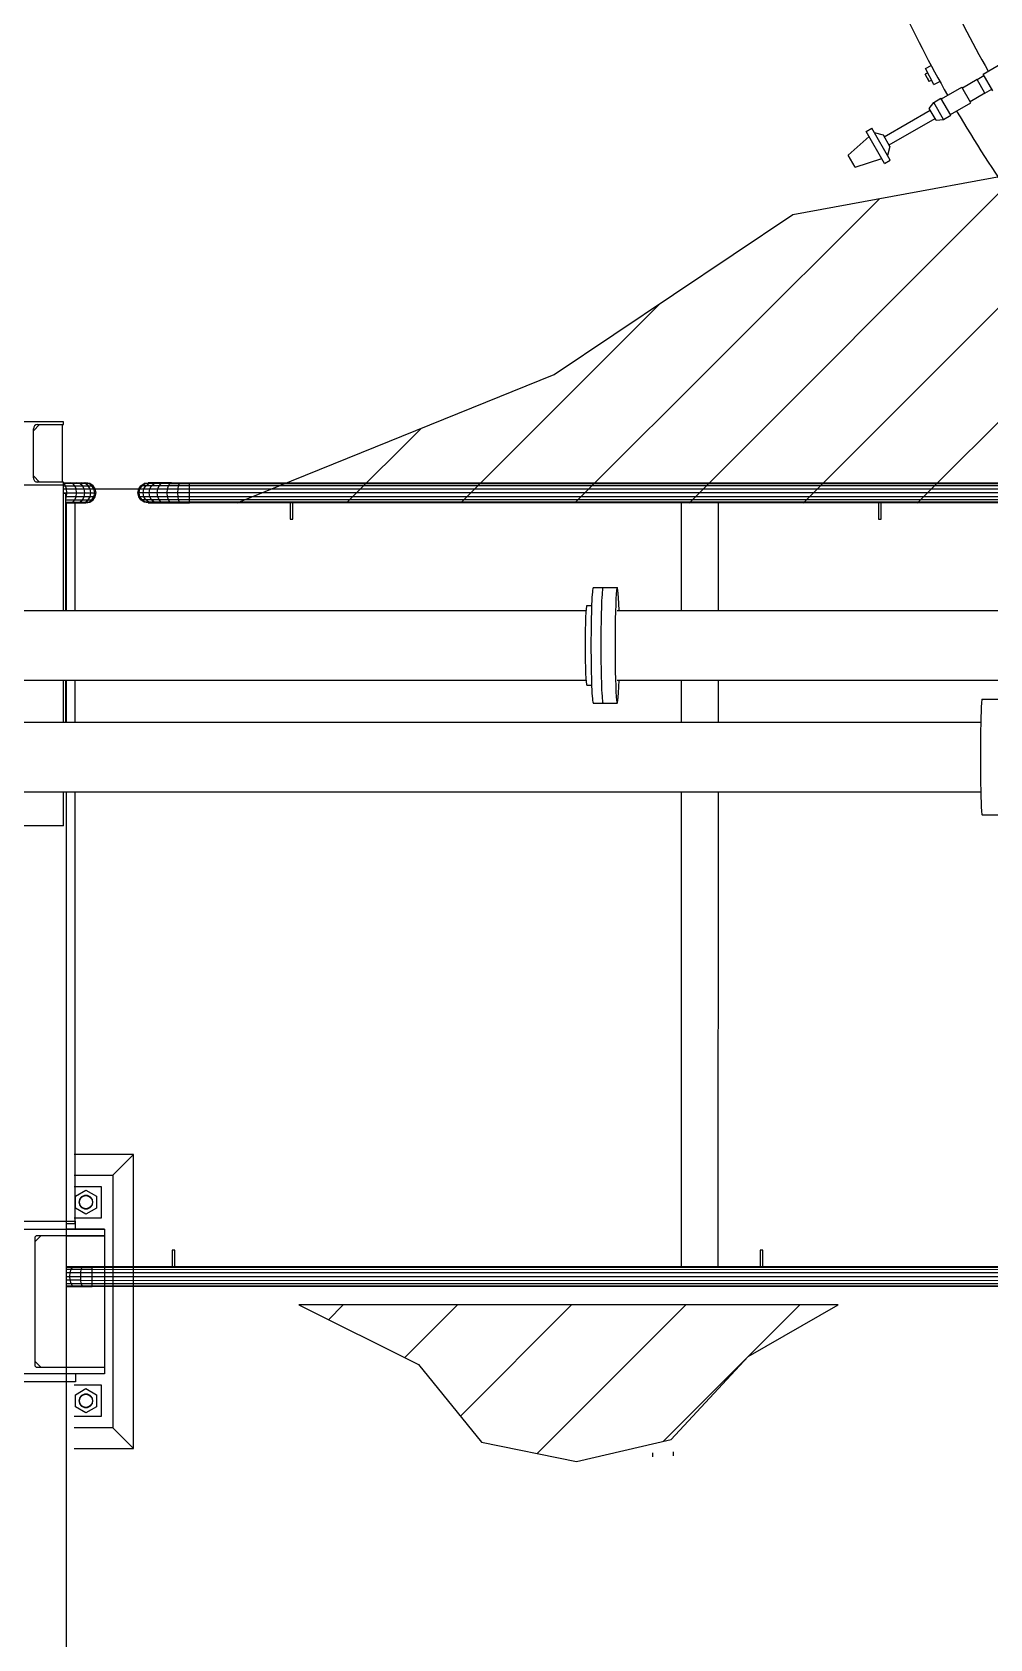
# Model space of a CAD drawing. Header units: metres. Extents: x 0 to 63075, y 0 to 44550.
# Drawn here: x 54617 to 54965, y 39572 to 40156 of the extents above; entities that cross this region are included whole.
import ezdxf

# ---------------------------------------------------------------- set-up
doc = ezdxf.new("R2010")
doc.units = ezdxf.units.M
doc.header["$LTSCALE"] = 75
for name, color, linetype in [('GSB', 7, 'Continuous'), ('ML6', 1, 'Continuous'), ('SDM', 7, 'Continuous'), ('SL1', 8, 'Continuous')]:
    doc.layers.add(name, color=color, linetype=linetype)
doc.styles.add('ROMANS', font='ROMANS.SHX')
doc.dimstyles.new('75___1-75', dxfattribs={"dimscale": 75, "dimtxt": 2.5, "dimasz": 2, "dimexe": 1.5, "dimexo": 1, "dimgap": 0.5, "dimtad": 1, "dimdec": 0, "dimzin": 12, "dimtxsty": 'ROMANS', "dimcen": 0, "dimclrd": 256, "dimclre": 256, "dimclrt": 3, "dimazin": 3, "dimtfac": 1, "dimtdec": 0, "dimtmove": 0, "dimatfit": 0, "dimfxl": 1, "dimlwd": -1, "dimlwe": -1, "dimarcsym": 0})
pattern_1 = [(44.99813, (326091.56, -18363.04), (-137.8813, 137.89033), [])]

# ---------------------------------------------------------------- blocks, each defined once
blk = doc.blocks.new('A$C6bae614f')
at = {"layer": 'SL1'}
h = blk.add_hatch(dxfattribs=at)
h.set_pattern_fill('_USER', color=256, scale=195, angle=44.9981, style=0, pattern_type=0)
h.set_pattern_definition(pattern_1)
h.paths.add_polyline_path([(382753.6, 41083.9), (378365.7, 41084.1), (379131.9, 41394.7), (379707.9, 41781), (380461.4, 41920), (381285.3, 41890.1), (382009.5, 41592.4), (382421.2, 41240.2)])
h = blk.add_hatch(dxfattribs=at)
h.set_pattern_fill('_USER', color=256, scale=195, angle=44.9981, style=0, pattern_type=0)
h.set_pattern_definition(pattern_1)
h.paths.add_polyline_path([(379817.6, 39145.7), (378514.3, 39145.7), (378803.5, 39001.4), (378956, 38814.2), (379185.4, 38767.3), (379413.8, 38820.4), (379600.1, 39020.8)])
for p, q in [((380028.5, 42134.3), (380042.2, 42141.6)), ((380167.8, 42120.9), (380214.9, 42148)), ((380034.3, 42123.4), (380028.2, 42120.2)), ((380037.3, 42103.1), (380028.2, 42120.2)), ((380032.7, 42111.6), (380028.2, 42120.2)), ((380049.2, 42095.5), (380028.5, 42134.3)), ((380032.7, 42111.6), (380037.3, 42103.1)), ((380043.4, 42106.4), (380037.3, 42103.1)), ((380049.2, 42095.5), (380063.2, 42103)), ((380153.3, 42107.4), (380117.7, 42087)), ((380153.3, 42107.4), (380170, 42117)), ((380172.3, 42074.4), (380153.3, 42107.4)), ((380191.3, 42080.2), (380167.8, 42120.9)), ((380048.5, 42052.4), (380066.1, 42062.6)), ((380090, 42021.2), (380066.1, 42062.6)), ((380067, 42061), (380116.3, 42089.4)), ((380138.3, 42051.3), (380116.3, 42089.4)), ((380172.3, 42074.4), (380136.9, 42053.7)), ((380172.3, 42074.4), (380189.1, 42084)), ((379929.2, 41969.4), (380040.2, 42033.4)), ((380037.8, 42037.6), (380048.5, 42052.4)), ((380054.2, 42009.3), (380037.8, 42037.6)), ((380072.4, 42011.1), (380048.5, 42052.4)), ((380072.4, 42011.1), (380090, 42021.2)), ((380089, 42022.9), (380138.3, 42051.3)), ((379885.3, 41982), (379899, 41989.9)), ((379929.7, 41905), (379885.3, 41982)), ((379943.4, 41912.9), (379899, 41989.9)), ((379940.8, 41949.4), (380051.8, 42013.4)), ((380054.2, 42009.3), (380072.4, 42011.1)), ((379842, 41925.1), (379892.2, 41970)), ((379927.3, 41972.8), (379905.5, 41978.6)), ((379942.8, 41945.9), (379927.3, 41972.8)), ((379942.8, 41945.9), (379936.9, 41924.2)), ((379858.8, 41896), (379842, 41925.1)), ((379858.8, 41896), (379922.8, 41916.9)), ((379929.7, 41905), (379943.4, 41912.9)), ((377946.3, 41280.1), (377794.3, 41280.1)), ((377888.2, 41273.5), (377873.2, 41258.5)), ((377873.2, 41144.7), (377873.2, 41263.5)), ((377883.2, 41273.5), (377946.3, 41273.5)), ((377943.2, 41273.5), (377943.2, 41134.7)), ((377946.3, 41273.5), (377946.3, 41280.1)), ((377794.3, 41128.1), (377946.3, 41128.1)), ((377873.2, 41149.7), (377888.2, 41134.7)), ((377946.3, 41134.7), (377883.2, 41134.7)), ((377946.3, 40824.3), (377946.3, 41134.7)), ((377946.3, 41133), (378000.3, 41133)), ((377946.3, 41131.8), (377947.7, 41131.2)), ((378009.6, 41131.2), (377946.3, 41131.2)), ((377951.2, 41125.9), (377947.7, 41131.2)), ((377968.5, 41131.2), (377962.6, 41133)), ((377973.4, 41125.9), (377968.5, 41131.2)), ((377985.8, 41131.2), (377978.5, 41133)), ((377992, 41125.9), (377985.8, 41131.2)), ((377998.8, 41131.2), (377990.4, 41133)), ((378006.9, 41131.2), (377997.8, 41133)), ((378005.9, 41125.9), (377998.8, 41131.2)), ((378009.6, 41131.2), (378000.3, 41133)), ((378014.6, 41125.9), (378006.9, 41131.2)), ((378017.5, 41125.9), (378009.6, 41131.2)), ((378133, 41125.9), (378140.9, 41131.2)), ((378136, 41125.9), (378143.7, 41131.2)), ((378140.9, 41131.2), (378150.3, 41133)), ((378202.8, 41131.2), (378140.9, 41131.2)), ((378143.7, 41131.2), (378152.8, 41133)), ((378144.6, 41125.9), (378151.8, 41131.2)), ((378206.9, 41133), (378150.3, 41133)), ((378151.8, 41131.2), (378160.2, 41133)), ((378158.6, 41125.9), (378164.8, 41131.2)), ((378164.8, 41131.2), (378172.1, 41133)), ((378177.2, 41125.9), (378182.1, 41131.2)), ((378182.1, 41131.2), (378187.9, 41133)), ((378199.4, 41125.9), (378202.8, 41131.2)), ((378202.8, 41131.2), (378206.9, 41133)), ((378202.8, 41131.2), (378226, 41131.2)), ((378206.9, 41133), (378228, 41133)), ((378224.2, 41125.9), (378226, 41131.2)), ((378226, 41131.2), (378228, 41133)), ((378226, 41131.2), (378250.3, 41131.2)), ((378228, 41133), (378250.3, 41133)), ((378250.3, 41133), (384575.3, 41132.8)), ((378250.3, 41131.2), (378250.3, 41133)), ((378250.3, 41125.9), (378250.3, 41131.2)), ((378250.3, 41131.2), (384584.6, 41130.9)), ((377946.3, 41125.9), (378017.5, 41125.9)), ((377946.3, 41118), (378022.8, 41118)), ((377946.3, 41108.6), (378024.7, 41108.6)), ((377946.3, 41108.1), (377951.5, 41108.1)), ((377953.4, 41118), (377951.2, 41125.9)), ((377951.5, 40824.3), (377951.5, 41108.1)), ((378022.8, 41099.3), (377951.5, 41099.3)), ((377951.5, 41092.5), (377953.4, 41099.3)), ((377951.5, 41091.4), (378005.9, 41091.4)), ((377954.3, 41108.6), (377953.4, 41118)), ((377953.4, 41099.3), (377954.3, 41108.6)), ((377968.4, 41086.1), (377973.4, 41091.4)), ((377976.7, 41118), (377973.4, 41125.9)), ((377973.4, 41091.4), (377976.7, 41099.3)), ((377977.8, 41108.6), (377976.7, 41118)), ((377976.7, 41099.3), (377977.8, 41108.6)), ((377985.8, 41086.1), (377992, 41091.4)), ((377996.1, 41118), (377992, 41125.9)), ((377992, 41091.4), (377996.1, 41099.3)), ((377997.5, 41108.6), (377996.1, 41118)), ((377996.1, 41099.3), (377997.5, 41108.6)), ((377998.8, 41086.1), (378005.9, 41091.4)), ((378010.7, 41118), (378005.9, 41125.9)), ((378005.9, 41091.4), (378010.7, 41099.3)), ((378005.9, 41091.4), (378014.6, 41091.4)), ((378006.9, 41086.1), (378014.6, 41091.4)), ((378009.6, 41086.1), (378017.5, 41091.4)), ((378012.4, 41108.6), (378010.7, 41118)), ((378010.7, 41099.3), (378012.4, 41108.6)), ((378019.7, 41118), (378014.6, 41125.9)), ((378014.6, 41091.4), (378019.7, 41099.3)), ((378014.6, 41091.4), (378017.5, 41091.4)), ((378022.8, 41118), (378017.5, 41125.9)), ((378017.5, 41091.4), (378022.8, 41099.3)), ((378021.6, 41108.6), (378019.7, 41118)), ((378019.7, 41099.3), (378021.6, 41108.6)), ((378022.4, 41118.6), (378128.2, 41118.6)), ((378024.7, 41108.6), (378022.8, 41118)), ((378022.8, 41099.3), (378024.7, 41108.6)), ((378125.9, 41108.6), (378127.7, 41118)), ((384599.7, 41108.4), (378125.9, 41108.6)), ((378127.7, 41099.3), (378125.9, 41108.6)), ((378127.7, 41118), (378133, 41125.9)), ((378130.8, 41118), (378127.7, 41118)), ((384597.9, 41099.1), (378127.7, 41099.3)), ((378133, 41091.4), (378127.7, 41099.3)), ((378129, 41108.6), (378130.8, 41118)), ((378130.8, 41099.3), (378129, 41108.6)), ((378130.8, 41118), (378136, 41125.9)), ((378130.8, 41118), (378139.9, 41118)), ((378136, 41091.4), (378130.8, 41099.3)), ((384592.6, 41125.7), (378133, 41125.9)), ((384592.6, 41091.2), (378133, 41091.4)), ((378140.9, 41086.1), (378133, 41091.4)), ((378143.7, 41086.1), (378136, 41091.4)), ((378138.2, 41108.6), (378139.9, 41118)), ((378139.9, 41099.3), (378138.2, 41108.6)), ((378139.9, 41118), (378144.6, 41125.9)), ((378139.9, 41118), (384597.9, 41117.7)), ((378144.6, 41091.4), (378139.9, 41099.3)), ((378151.8, 41086.1), (378144.6, 41091.4)), ((378153, 41108.6), (378154.5, 41118)), ((378154.5, 41099.3), (378153, 41108.6)), ((378154.5, 41118), (378158.6, 41125.9)), ((378158.6, 41091.4), (378154.5, 41099.3)), ((378164.8, 41086.1), (378158.6, 41091.4)), ((378172.7, 41108.6), (378173.9, 41118)), ((378173.9, 41099.3), (378172.7, 41108.6)), ((378173.9, 41118), (378177.2, 41125.9)), ((378177.2, 41091.4), (378173.9, 41099.3)), ((378182.1, 41086.1), (378177.2, 41091.4)), ((378196.3, 41108.6), (378197.1, 41118)), ((378197.1, 41099.3), (378196.3, 41108.6)), ((378197.1, 41118), (378199.4, 41125.9)), ((378199.4, 41091.4), (378197.1, 41099.3)), ((378202.8, 41086.1), (378199.4, 41091.4)), ((378222.6, 41108.6), (378223, 41118)), ((378223, 41099.3), (378222.6, 41108.6)), ((378223, 41118), (378224.2, 41125.9)), ((378224.2, 41091.4), (378223, 41099.3)), ((378226, 41086.1), (378224.2, 41091.4)), ((378250.3, 41118), (378250.3, 41125.9)), ((378250.3, 41108.6), (378250.3, 41118)), ((378250.3, 41099.3), (378250.3, 41108.6)), ((378250.3, 41091.4), (378250.3, 41099.3)), ((378250.3, 41086.1), (378250.3, 41091.4)), ((377951.5, 41086.1), (378009.6, 41086.1)), ((377951.5, 41084.2), (378000.3, 41084.2)), ((377952.8, 41084.2), (377952.8, 40824.3)), ((377962.6, 41084.2), (377968.4, 41086.1)), ((377973.8, 41084.2), (377973.8, 40824.3)), ((377978.5, 41084.2), (377985.8, 41086.1)), ((377990.4, 41084.2), (377998.8, 41086.1)), ((377997.8, 41084.2), (378006.9, 41086.1)), ((378000.3, 41084.2), (378009.6, 41086.1)), ((384584.6, 41085.9), (378140.9, 41086.1)), ((378150.3, 41084.2), (378140.9, 41086.1)), ((378152.8, 41084.2), (378143.7, 41086.1)), ((378150.3, 41084.2), (378206.9, 41084.2)), ((378160.2, 41084.2), (378151.8, 41086.1)), ((378172.1, 41084.2), (378164.8, 41086.1)), ((378187.9, 41084.2), (378182.1, 41086.1)), ((378206.9, 41084.2), (378202.8, 41086.1)), ((378206.9, 41084.2), (378228, 41084.2)), ((378228, 41084.2), (378226, 41086.1)), ((378228, 41084.2), (378250.3, 41084.2)), ((378250.3, 41084.2), (378250.3, 41086.1)), ((384575.3, 41084), (378250.3, 41084.2)), ((378493.9, 41084.2), (378493.9, 41045.1)), ((378500.3, 41045.1), (378500.3, 41084.2)), ((379438.5, 41084.2), (379438.5, 40824.3)), ((379527.4, 41084.2), (379527.4, 40824.2)), ((379915.2, 41084.2), (379915.2, 41045.1)), ((379921.5, 41045.1), (379921.5, 41084.2)), ((378493.9, 41045.1), (378500.3, 41045.1)), ((379915.2, 41045.1), (379921.5, 41045.1)), ((379226, 40879.8), (379284.1, 40879.8)), ((376286.5, 40824.4), (379208.4, 40824.3)), ((379210.2, 40836.2), (379222, 40836.2)), ((379284.1, 40824.3), (382206, 40824.2)), ((376286.5, 40656.1), (379208.4, 40656)), ((377946.3, 40554.3), (377946.3, 40656)), ((377951.5, 40554.3), (377951.5, 40656)), ((377952.8, 40656), (377952.8, 40554.3)), ((377973.8, 40656), (377973.8, 40554.3)), ((379210.2, 40644.1), (379222, 40644.1)), ((379284.1, 40656), (382206, 40655.9)), ((379438.5, 40656), (379438.5, 40554.3)), ((379527.4, 40656), (379527.4, 40554.2)), ((379226, 40600.4), (379284.1, 40600.4)), ((380165.5, 40609.8), (380223.7, 40609.8)), ((377240.8, 40554.3), (380162.2, 40554.2)), ((377240.8, 40386), (380162.2, 40386)), ((377946.3, 40304.1), (377946.3, 40386)), ((377952.8, 40386), (377952.6, 35768.1)), ((377973.8, 40386), (377973.7, 39341.6)), ((379438.5, 40386), (379438.4, 39239)), ((379527.4, 40386), (379527.3, 39239)), ((380165.5, 40330.4), (380223.6, 40330.4)), ((377946.3, 40304.1), (377794.3, 40304.1)), ((378115.2, 39509.1), (377971.7, 39509.1)), ((378115.2, 39509.1), (378065.2, 39459.1)), ((378115.2, 38799.1), (378115.2, 39509.1)), ((377971.7, 39459.1), (378065.2, 39459.1)), ((378065.2, 39459.1), (378065.2, 38849.1)), ((378037.7, 39431.6), (377971.7, 39431.6)), ((377974.8, 39408.8), (378000.2, 39423.5)), ((378000.2, 39423.5), (378025.7, 39408.8)), ((378037.7, 39356.6), (378037.7, 39431.6)), ((377974.8, 39379.4), (377974.8, 39408.8)), ((378000.2, 39364.8), (377974.8, 39379.4)), ((377985.2, 39401.4), (377983.6, 39394.1)), ((377983.6, 39394.1), (377985.2, 39386.9)), ((377989.8, 39407.2), (377985.2, 39401.4)), ((377985.2, 39386.9), (377989.8, 39381.1)), ((377996.5, 39410.4), (377989.8, 39407.2)), ((377989.8, 39381.1), (377996.5, 39377.9)), ((378003.9, 39410.4), (377996.5, 39410.4)), ((378025.7, 39379.4), (378000.2, 39364.8)), ((378010.6, 39407.2), (378003.9, 39410.4)), ((378003.9, 39377.9), (378010.6, 39381.1)), ((378015.2, 39401.4), (378010.6, 39407.2)), ((378010.6, 39381.1), (378015.2, 39386.9)), ((378016.9, 39394.1), (378015.2, 39401.4)), ((378015.2, 39386.9), (378016.9, 39394.1)), ((378025.7, 39408.8), (378025.7, 39379.4)), ((377765.2, 39348.1), (377975.2, 39348.1)), ((377975.2, 39341.6), (377952.7, 39341.6)), ((377971.7, 39356.6), (378037.7, 39356.6)), ((377975.2, 39329.1), (377975.2, 39348.1)), ((377996.5, 39377.9), (378003.9, 39377.9)), ((377695.2, 39329.1), (378045.2, 39329.1)), ((377891.5, 39313.1), (377876.5, 39298.1)), ((377876.5, 39307.1), (377876.5, 39001.1)), ((378045.2, 39313.1), (377882.5, 39313.1)), ((378045.2, 39329.1), (377952.7, 39329.1)), ((377952.7, 39313.1), (378045.2, 39313.1)), ((378045.2, 39329.1), (378045.2, 38979.1)), ((378215.2, 39278.1), (378208.9, 39278.1)), ((378208.9, 39278.1), (378208.9, 39239)), ((378215.2, 39239), (378215.2, 39278.1)), ((379629, 39278.1), (379629, 39239)), ((379635.3, 39278.1), (379629, 39278.1)), ((379635.3, 39239), (379635.3, 39278.1)), ((377952.7, 39239), (377952.9, 39239)), ((377952.7, 39239), (377952.9, 39239)), ((377952.7, 39237.2), (377967.8, 39237.2)), ((377952.7, 39231.9), (377964.3, 39231.9)), ((377952.7, 39224), (377962, 39224)), ((377952.9, 39239), (377971.8, 39239)), ((377961.2, 39214.6), (377962, 39224)), ((377962, 39224), (377964.3, 39231.9)), ((377962, 39224), (377988, 39224)), ((377964.3, 39231.9), (377967.8, 39237.2)), ((377964.3, 39231.9), (377989.1, 39231.9)), ((377967.8, 39237.2), (377971.8, 39239)), ((377967.8, 39237.2), (377990.9, 39237.2)), ((377971.8, 39239), (377993, 39239)), ((377987.5, 39214.6), (377988, 39224)), ((377988, 39224), (377989.1, 39231.9)), ((377988, 39224), (378015.2, 39224)), ((377989.1, 39231.9), (377990.9, 39237.2)), ((377989.1, 39231.9), (378015.2, 39231.9)), ((377990.9, 39237.2), (377993, 39239)), ((377990.9, 39237.2), (378015.2, 39237.2)), ((377993, 39239), (378015.2, 39239)), ((378015.2, 39239), (382743.7, 39238.9)), ((378015.2, 39237.2), (378015.2, 39239)), ((378015.2, 39237.2), (382753.1, 39237)), ((378015.2, 39231.9), (378015.2, 39237.2)), ((378015.2, 39231.9), (382761, 39231.7)), ((378015.2, 39224), (378015.2, 39231.9)), ((378015.2, 39214.6), (378015.2, 39224)), ((378015.2, 39224), (382766.3, 39223.8)), ((377952.7, 39214.6), (377961.2, 39214.6)), ((377962, 39205.3), (377952.7, 39205.3)), ((377952.7, 39197.4), (377964.3, 39197.4)), ((377952.7, 39192.1), (377967.8, 39192.1)), ((377952.9, 39190.2), (377952.7, 39190.3)), ((377952.7, 39190.2), (377952.9, 39190.2)), ((377952.9, 39190.2), (377971.8, 39190.2)), ((377962, 39205.3), (377961.2, 39214.6)), ((377961.2, 39214.6), (377987.5, 39214.6)), ((377988, 39205.3), (377962, 39205.3)), ((377964.3, 39197.4), (377962, 39205.3)), ((377964.3, 39197.4), (377989.1, 39197.4)), ((377967.8, 39192.1), (377964.3, 39197.4)), ((377967.8, 39192.1), (377990.9, 39192.1)), ((377971.8, 39190.2), (377967.8, 39192.1)), ((377971.8, 39190.2), (377993, 39190.2)), ((377988, 39205.3), (377987.5, 39214.6)), ((377987.5, 39214.6), (378015.2, 39214.6)), ((377989.1, 39197.4), (377988, 39205.3)), ((377988, 39205.3), (382766.3, 39205.1)), ((377989.1, 39197.4), (378015.2, 39197.4)), ((377990.9, 39192.1), (377989.1, 39197.4)), ((377990.9, 39192.1), (378015.2, 39192.1)), ((377993, 39190.2), (377990.9, 39192.1)), ((377993, 39190.2), (378015.2, 39190.2)), ((378015.2, 39205.3), (378015.2, 39214.6)), ((378015.2, 39214.6), (382768.1, 39214.5)), ((378015.2, 39197.4), (378015.2, 39205.3)), ((378015.2, 39197.4), (382761, 39197.2)), ((378015.2, 39192.1), (378015.2, 39197.4)), ((378015.2, 39190.2), (378015.2, 39192.1)), ((378015.2, 39192.1), (382753.1, 39191.9)), ((382743.7, 39190.1), (378015.2, 39190.2)), ((377876.5, 39010.1), (377891.5, 38995.1)), ((377882.5, 38995.1), (378045.2, 38995.1)), ((378045.2, 38979.1), (377695.2, 38979.1)), ((377975.2, 38960.1), (377765.2, 38960.1)), ((378037.7, 38951.6), (377971.7, 38951.6)), ((377975.2, 38979.1), (377975.2, 38960.1)), ((378037.7, 38876.6), (378037.7, 38951.6)), ((377974.8, 38928.8), (378000.2, 38943.5)), ((377974.8, 38899.4), (377974.8, 38928.8)), ((377985.2, 38921.4), (377983.5, 38914.1)), ((377983.5, 38914.1), (377985.2, 38906.9)), ((377989.8, 38927.2), (377985.2, 38921.4)), ((377996.5, 38930.4), (377989.8, 38927.2)), ((378003.9, 38930.4), (377996.5, 38930.4)), ((378000.2, 38943.5), (378025.6, 38928.8)), ((378010.6, 38927.2), (378003.9, 38930.4)), ((378015.2, 38921.4), (378010.6, 38927.2)), ((378016.9, 38914.1), (378015.2, 38921.4)), ((378015.2, 38906.9), (378016.9, 38914.1)), ((378025.6, 38928.8), (378025.6, 38899.4)), ((377971.7, 38876.6), (378037.7, 38876.6)), ((378000.2, 38884.8), (377974.8, 38899.4)), ((377985.2, 38906.9), (377989.8, 38901.1)), ((377989.8, 38901.1), (377996.5, 38897.9)), ((377996.5, 38897.9), (378003.9, 38897.9)), ((378025.6, 38899.4), (378000.2, 38884.8)), ((378003.9, 38897.9), (378010.6, 38901.1)), ((378010.6, 38901.1), (378015.2, 38906.9)), ((378065.2, 38849.1), (377971.7, 38849.1)), ((378115.2, 38799.1), (378065.2, 38849.1)), ((377971.7, 38799.1), (378115.2, 38799.1)), ((379370.2, 38778.5), (379370.2, 38788.1)), ((379420.2, 38781), (379420.2, 38790.6))]:
    blk.add_line(p, q, dxfattribs=at)
for points in [[(382753.6, 41083.9), (378365.7, 41084.1), (379131.9, 41394.7), (379707.9, 41781), (380461.4, 41920), (381285.3, 41890.1), (382009.5, 41592.4), (382421.2, 41240.2)], [(379817.6, 39145.7), (378514.3, 39145.7), (378803.5, 39001.4), (378956, 38814.2), (379185.4, 38767.3), (379413.8, 38820.4), (379600.1, 39020.8)]]:
    blk.add_lwpolyline(points, close=True, dxfattribs=at)
for centre, radius in [((382870.4, 43654), 3000), ((382870.4, 43654), 2990.5), ((378000.2, 39394.1), 16), ((378000.2, 38914.1), 16)]:
    blk.add_circle(centre, radius, dxfattribs=at)
for centre, radius, start, end in [((382870.4, 43654), 3092.8, 200.4334, 209.5629), ((382870.4, 43654), 3207.1, 200.3912, 209.6051), ((382870.4, 43654), 3207.1, 210.3912, 219.6051), ((377883.2, 41263.5), 10, 89.9981, 179.9981), ((377883.2, 41144.7), 10, 179.9981, 269.9981), ((377882.5, 39307.1), 6, 89.9981, 179.9981), ((377882.5, 39001.1), 6, 179.9981, 269.9981)]:
    blk.add_arc(centre, radius, start, end, dxfattribs=at)
for centre, major_axis, ratio, start_param, end_param in [((379226, 40740.1), (0, 139.7), 0.039582, 0, 1.570796), ((379249.8, 40740.1), (0, 139.7), 0.039582, 0, 1.570796), ((379284.1, 40740.1), (0, 139.7), 0.039582, 5.358734, 7.853982), ((379210.2, 40740.1), (0, 96), 0.039582, 0, 1.570796), ((379210.2, 40740.1), (0, -96), 0.039582, 4.712389, 6.283185), ((379226, 40740.1), (0, -139.7), 0.039582, 4.712389, 6.283185), ((379249.8, 40740.1), (0, -139.7), 0.039582, 4.712389, 6.283185), ((379284.1, 40740.1), (0, -139.7), 0.039582, 4.712389, 7.207637), ((380165.5, 40470.1), (0, 139.7), 0.029987, 0, 1.570796), ((380165.5, 40470.1), (0, -139.7), 0.029987, 4.712389, 6.283185)]:
    blk.add_ellipse(centre, major_axis=major_axis, ratio=ratio, start_param=start_param, end_param=end_param, dxfattribs=at)
blk = doc.blocks.new('zw$15D4')
at = {"layer": 'ML6', "xscale": 0.2502808837766805, "yscale": 0.2502808837766805, "zscale": 0.2502808837766805}
blk.add_blockref('A$C6bae614f', (-85544.74, -3177.34), dxfattribs=at)

msp = doc.modelspace()

# ---------------------------------------------------------------- block references
at = {"layer": 'GSB', "xscale": 0.6000000000000068, "yscale": 0.6000000000000068, "zscale": 0.6000000000000068}
msp.add_blockref('zw$15D4', (49200, 35721.63), dxfattribs=at)

# ---------------------------------------------------------------- leaders
at = {"layer": 'SDM'}
msp.add_leader([(52766.71, 37891.88), (59453.13, 42438.72), (62243.43, 42438.72)], dimstyle='75___1-75', override={"dimtad": 0}, dxfattribs=at)

doc.saveas('drawing.dxf')
